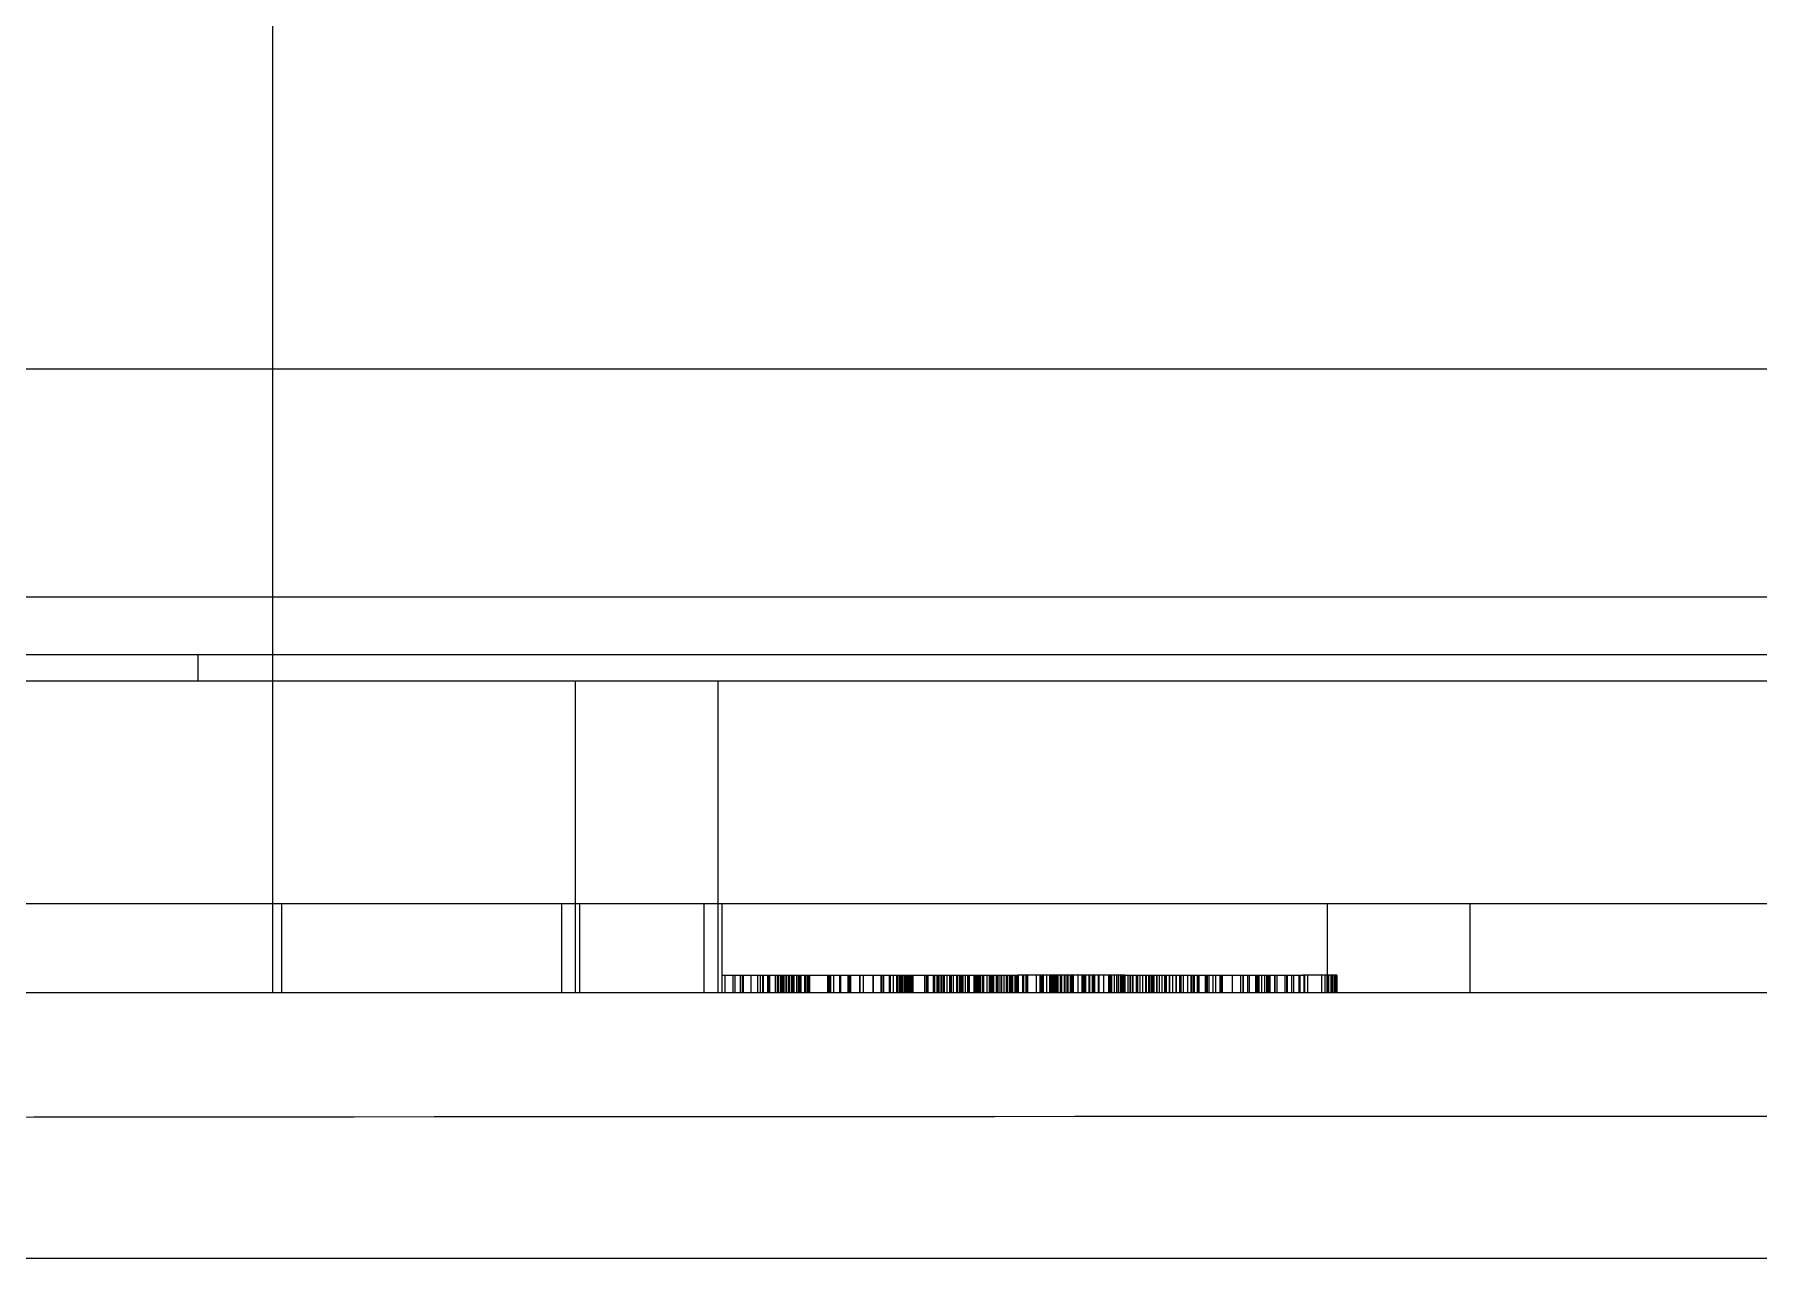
# Model space of a CAD drawing. Extents: x 0 to 171, y 0 to 233.
# Drawn here: x 62.26 to 81.51, y 1.51 to 15.17 of the extents above; entities that cross this region are included whole.
import ezdxf

# ---------------------------------------------------------------- set-up
doc = ezdxf.new("R2010")
doc.units = 0
doc.layers.add('-15N-THT. THIẾT BỊ ĐÓNG MỞ', color=40, linetype='CONTINUOUS')

# ---------------------------------------------------------------- blocks, each defined once
blk = doc.blocks.new('06 - N - SC VSD CHIẾU TRÊN ATV630U75~D11N4')
at = {"layer": '-15N-THT. THIẾT BỊ ĐÓNG MỞ'}
for p, q in [((-20.58, -209.144), (-20.58, -228.532)), ((-20.58, -209.144), (-20.58, -228.532)), ((76.549, -221.572), (-76.549, -221.572)), ((-70.351, -224.11), (70.351, -224.11)), ((-62.594, -224.754), (62.594, -224.754)), ((-21.411, -225.052), (-21.411, -224.754)), ((76.549, -225.052), (-76.549, -225.052)), ((-17.2, -225.052), (-17.2, -228.532)), ((-17.2, -225.052), (-17.2, -225.052)), ((-15.609, -225.052), (-15.609, -228.532)), ((48.81, -227.537), (-24.458, -227.537)), ((-20.481, -227.537), (-20.481, -228.532)), ((-17.349, -227.537), (-17.349, -227.537)), ((-17.349, -228.532), (-17.349, -227.537)), ((-17.15, -228.532), (-17.15, -227.537)), ((-15.758, -228.532), (-15.758, -227.537)), ((-15.56, -228.532), (-15.56, -227.537)), ((-8.799, -228.532), (-8.799, -227.537)), ((-7.208, -228.532), (-7.208, -227.537)), ((-15.56, -228.333), (-15.56, -228.333)), ((-15.56, -228.333), (-15.56, -228.333)), ((-15.56, -228.333), (-15.414, -228.333)), ((-15.56, -228.532), (-15.56, -228.333)), ((-15.528, -228.333), (-15.528, -228.532)), ((-15.525, -228.532), (-15.525, -228.333)), ((-15.44, -228.333), (-15.44, -228.532)), ((-15.414, -228.532), (-15.414, -228.333)), ((-15.414, -228.333), (-13.68, -228.333)), ((-15.355, -228.532), (-15.355, -228.333)), ((-15.336, -228.333), (-15.336, -228.532)), ((-15.322, -228.333), (-15.322, -228.333)), ((-15.322, -228.532), (-15.322, -228.333)), ((-15.239, -228.333), (-15.239, -228.532)), ((-15.162, -228.532), (-15.162, -228.333)), ((-15.162, -228.333), (-15.162, -228.333)), ((-15.162, -228.532), (-15.162, -228.333)), ((-15.134, -228.333), (-15.134, -228.532)), ((-15.133, -228.333), (-15.133, -228.532)), ((-15.109, -228.333), (-15.109, -228.532)), ((-15.103, -228.532), (-15.103, -228.333)), ((-15.098, -228.532), (-15.098, -228.333)), ((-15.052, -228.333), (-15.052, -228.532)), ((-15.042, -228.333), (-15.042, -228.532)), ((-15.027, -228.532), (-15.027, -228.333)), ((-14.965, -228.333), (-14.965, -228.532)), ((-14.963, -228.333), (-14.963, -228.333)), ((-14.963, -228.532), (-14.963, -228.333)), ((-14.963, -228.532), (-14.963, -228.333)), ((-14.96, -228.532), (-14.96, -228.333)), ((-14.939, -228.532), (-14.939, -228.333)), ((-14.931, -228.333), (-14.931, -228.532)), ((-14.93, -228.532), (-14.93, -228.333)), ((-14.903, -228.532), (-14.903, -228.333)), ((-14.891, -228.333), (-14.891, -228.532)), ((-14.883, -228.333), (-14.883, -228.532)), ((-14.876, -228.333), (-14.876, -228.532)), ((-14.87, -228.333), (-14.87, -228.532)), ((-14.865, -228.532), (-14.865, -228.333)), ((-14.845, -228.333), (-14.845, -228.532)), ((-14.845, -228.333), (-14.845, -228.532)), ((-14.845, -228.532), (-14.845, -228.333)), ((-14.845, -228.532), (-14.845, -228.333)), ((-14.817, -228.532), (-14.817, -228.333)), ((-14.812, -228.333), (-14.812, -228.532)), ((-14.788, -228.333), (-14.788, -228.532)), ((-14.782, -228.333), (-14.782, -228.532)), ((-14.765, -228.333), (-14.765, -228.532)), ((-14.764, -228.333), (-14.764, -228.333)), ((-14.764, -228.532), (-14.764, -228.333)), ((-14.759, -228.333), (-14.759, -228.532)), ((-14.725, -228.333), (-14.725, -228.333)), ((-14.725, -228.532), (-14.725, -228.333)), ((-14.725, -228.532), (-14.725, -228.333)), ((-14.706, -228.532), (-14.706, -228.333)), ((-14.698, -228.333), (-14.698, -228.532)), ((-14.691, -228.333), (-14.691, -228.532)), ((-14.679, -228.333), (-14.679, -228.532)), ((-14.678, -228.532), (-14.678, -228.333)), ((-14.638, -228.333), (-14.638, -228.532)), ((-14.627, -228.333), (-14.627, -228.532)), ((-14.609, -228.333), (-14.609, -228.532)), ((-14.604, -228.333), (-14.604, -228.532)), ((-14.599, -228.333), (-14.599, -228.532)), ((-14.583, -228.333), (-14.583, -228.532)), ((-14.379, -228.333), (-14.379, -228.333)), ((-14.379, -228.532), (-14.379, -228.333)), ((-14.379, -228.532), (-14.379, -228.333)), ((-14.366, -228.532), (-14.366, -228.333)), ((-14.364, -228.333), (-14.364, -228.532)), ((-14.346, -228.532), (-14.346, -228.333)), ((-14.317, -228.333), (-14.317, -228.532)), ((-14.244, -228.532), (-14.244, -228.333)), ((-14.234, -228.532), (-14.234, -228.333)), ((-14.156, -228.333), (-14.156, -228.532)), ((-14.155, -228.333), (-14.155, -228.532)), ((-14.142, -228.532), (-14.142, -228.333)), ((-14.142, -228.333), (-14.142, -228.333)), ((-14.124, -228.333), (-14.124, -228.532)), ((-14.124, -228.532), (-14.124, -228.333)), ((-14.124, -228.532), (-14.124, -228.333)), ((-14.023, -228.333), (-14.023, -228.532)), ((-14.023, -228.532), (-14.023, -228.333)), ((-13.986, -228.333), (-13.986, -228.532)), ((-13.984, -228.333), (-13.984, -228.532)), ((-13.876, -228.333), (-13.876, -228.532)), ((-13.872, -228.333), (-13.872, -228.532)), ((-13.782, -228.333), (-13.782, -228.532)), ((-13.782, -228.532), (-13.782, -228.333)), ((-13.782, -228.532), (-13.782, -228.333)), ((-13.762, -228.532), (-13.762, -228.333)), ((-13.757, -228.333), (-13.757, -228.532)), ((-13.757, -228.333), (-13.757, -228.532)), ((-13.694, -228.333), (-13.694, -228.532)), ((-13.692, -228.333), (-13.692, -228.532)), ((-13.688, -228.333), (-13.688, -228.532)), ((-13.686, -228.333), (-13.686, -228.532)), ((-13.68, -228.532), (-13.68, -228.333)), ((-13.68, -228.333), (-13.519, -228.333)), ((-13.649, -228.333), (-13.649, -228.532)), ((-13.645, -228.532), (-13.645, -228.333)), ((-13.607, -228.532), (-13.607, -228.333)), ((-13.606, -228.532), (-13.606, -228.333)), ((-13.605, -228.333), (-13.605, -228.532)), ((-13.588, -228.333), (-13.588, -228.532)), ((-13.584, -228.333), (-13.584, -228.532)), ((-13.58, -228.333), (-13.58, -228.532)), ((-13.568, -228.333), (-13.568, -228.532)), ((-13.567, -228.333), (-13.567, -228.532)), ((-13.555, -228.333), (-13.555, -228.532)), ((-13.554, -228.532), (-13.554, -228.333)), ((-13.554, -228.532), (-13.554, -228.333)), ((-13.541, -228.333), (-13.541, -228.532)), ((-13.541, -228.532), (-13.541, -228.333)), ((-13.541, -228.532), (-13.541, -228.333)), ((-13.522, -228.333), (-13.522, -228.532)), ((-13.519, -228.333), (-13.102, -228.333)), ((-13.519, -228.333), (-13.519, -228.532)), ((-13.504, -228.333), (-13.504, -228.532)), ((-13.494, -228.333), (-13.494, -228.532)), ((-13.494, -228.532), (-13.494, -228.333)), ((-13.494, -228.532), (-13.494, -228.333)), ((-13.484, -228.333), (-13.484, -228.532)), ((-13.475, -228.333), (-13.475, -228.532)), ((-13.475, -228.532), (-13.475, -228.333)), ((-13.475, -228.532), (-13.475, -228.333)), ((-13.466, -228.333), (-13.466, -228.532)), ((-13.466, -228.532), (-13.466, -228.333)), ((-13.465, -228.532), (-13.465, -228.333)), ((-13.452, -228.333), (-13.452, -228.532)), ((-13.449, -228.333), (-13.449, -228.532)), ((-13.447, -228.333), (-13.447, -228.532)), ((-13.429, -228.333), (-13.429, -228.532)), ((-13.429, -228.532), (-13.429, -228.333)), ((-13.429, -228.532), (-13.429, -228.333)), ((-13.297, -228.333), (-13.297, -228.333)), ((-13.297, -228.532), (-13.297, -228.333)), ((-13.297, -228.532), (-13.297, -228.333)), ((-13.282, -228.333), (-13.282, -228.532)), ((-13.275, -228.333), (-13.275, -228.532)), ((-13.266, -228.333), (-13.266, -228.532)), ((-13.257, -228.532), (-13.257, -228.333)), ((-13.202, -228.333), (-13.202, -228.532)), ((-13.188, -228.333), (-13.188, -228.532)), ((-13.16, -228.333), (-13.16, -228.532)), ((-13.157, -228.333), (-13.157, -228.532)), ((-13.149, -228.333), (-13.149, -228.532)), ((-13.145, -228.333), (-13.145, -228.532)), ((-13.145, -228.532), (-13.145, -228.333)), ((-13.139, -228.333), (-13.139, -228.532)), ((-13.115, -228.333), (-13.115, -228.532)), ((-13.114, -228.532), (-13.114, -228.333)), ((-13.114, -228.532), (-13.114, -228.333)), ((-13.109, -228.333), (-13.109, -228.532)), ((-13.102, -228.532), (-13.102, -228.333)), ((-13.102, -228.333), (-12.708, -228.333)), ((-13.102, -228.532), (-13.102, -228.333)), ((-13.088, -228.333), (-13.088, -228.532)), ((-13.078, -228.532), (-13.078, -228.333)), ((-13.078, -228.333), (-13.078, -228.333)), ((-13.078, -228.532), (-13.078, -228.333)), ((-13.075, -228.532), (-13.075, -228.333)), ((-13.05, -228.333), (-13.05, -228.532)), ((-13.021, -228.333), (-13.021, -228.532)), ((-13.007, -228.333), (-13.007, -228.532)), ((-13.001, -228.333), (-13.001, -228.532)), ((-12.979, -228.333), (-12.979, -228.532)), ((-12.941, -228.333), (-12.941, -228.532)), ((-12.941, -228.333), (-12.941, -228.532)), ((-12.934, -228.333), (-12.934, -228.532)), ((-12.911, -228.333), (-12.911, -228.532)), ((-12.901, -228.333), (-12.901, -228.532)), ((-12.89, -228.532), (-12.89, -228.333)), ((-12.874, -228.333), (-12.874, -228.532)), ((-12.874, -228.532), (-12.874, -228.333)), ((-12.874, -228.532), (-12.874, -228.333)), ((-12.872, -228.333), (-12.872, -228.532)), ((-12.847, -228.333), (-12.847, -228.532)), ((-12.82, -228.333), (-12.82, -228.532)), ((-12.801, -228.333), (-12.801, -228.532)), ((-12.8, -228.532), (-12.8, -228.333)), ((-12.748, -228.333), (-12.748, -228.532)), ((-12.735, -228.333), (-12.735, -228.532)), ((-12.731, -228.532), (-12.731, -228.333)), ((-12.717, -228.333), (-12.717, -228.532)), ((-12.717, -228.532), (-12.717, -228.333)), ((-12.717, -228.532), (-12.717, -228.333)), ((-12.708, -228.333), (-12.708, -228.532)), ((-12.708, -228.333), (-12.257, -228.333)), ((-12.701, -228.333), (-12.701, -228.532)), ((-12.68, -228.532), (-12.68, -228.333)), ((-12.68, -228.532), (-12.68, -228.333)), ((-12.676, -228.333), (-12.676, -228.532)), ((-12.652, -228.333), (-12.652, -228.532)), ((-12.644, -228.333), (-12.644, -228.532)), ((-12.644, -228.333), (-12.644, -228.532)), ((-12.642, -228.333), (-12.642, -228.532)), ((-12.602, -228.333), (-12.602, -228.532)), ((-12.573, -228.532), (-12.573, -228.333)), ((-12.572, -228.333), (-12.572, -228.532)), ((-12.572, -228.532), (-12.572, -228.333)), ((-12.56, -228.532), (-12.56, -228.333)), ((-12.558, -228.333), (-12.558, -228.532)), ((-12.543, -228.333), (-12.543, -228.532)), ((-12.528, -228.333), (-12.528, -228.532)), ((-12.501, -228.333), (-12.501, -228.532)), ((-12.484, -228.333), (-12.484, -228.532)), ((-12.476, -228.532), (-12.476, -228.333)), ((-12.476, -228.532), (-12.476, -228.333)), ((-12.458, -228.333), (-12.458, -228.532)), ((-12.438, -228.333), (-12.438, -228.532)), ((-12.412, -228.333), (-12.412, -228.532)), ((-12.389, -228.333), (-12.389, -228.532)), ((-12.387, -228.333), (-12.387, -228.532)), ((-12.384, -228.333), (-12.384, -228.333)), ((-12.384, -228.532), (-12.384, -228.333)), ((-12.384, -228.532), (-12.384, -228.333)), ((-12.377, -228.333), (-12.377, -228.532)), ((-12.353, -228.333), (-12.353, -228.532)), ((-12.341, -228.333), (-12.341, -228.532)), ((-12.329, -228.333), (-12.329, -228.532)), ((-12.32, -228.333), (-12.32, -228.532)), ((-12.313, -228.532), (-12.313, -228.333)), ((-12.288, -228.532), (-12.288, -228.333)), ((-12.276, -228.333), (-12.276, -228.532)), ((-12.263, -228.532), (-12.263, -228.333)), ((-12.257, -228.532), (-12.257, -228.333)), ((-11.456, -228.333), (-12.257, -228.333)), ((-12.251, -228.532), (-12.251, -228.333)), ((-12.205, -228.333), (-12.205, -228.532)), ((-12.196, -228.333), (-12.196, -228.532)), ((-12.194, -228.333), (-12.194, -228.532)), ((-12.165, -228.532), (-12.165, -228.333)), ((-12.165, -228.333), (-12.165, -228.333)), ((-12.165, -228.532), (-12.165, -228.333)), ((-12.164, -228.333), (-12.164, -228.532)), ((-12.158, -228.333), (-12.158, -228.532)), ((-12.156, -228.333), (-12.156, -228.532)), ((-12.151, -228.333), (-12.151, -228.532)), ((-12.053, -228.333), (-12.053, -228.532)), ((-12.012, -228.333), (-12.012, -228.532)), ((-12.002, -228.333), (-12.002, -228.532)), ((-11.991, -228.333), (-11.991, -228.532)), ((-11.976, -228.333), (-11.976, -228.532)), ((-11.976, -228.532), (-11.976, -228.333)), ((-11.939, -228.333), (-11.939, -228.532)), ((-11.937, -228.333), (-11.937, -228.532)), ((-11.937, -228.333), (-11.937, -228.532)), ((-11.935, -228.532), (-11.935, -228.333)), ((-11.904, -228.333), (-11.904, -228.532)), ((-11.9, -228.333), (-11.9, -228.532)), ((-11.892, -228.333), (-11.892, -228.532)), ((-11.885, -228.333), (-11.885, -228.532)), ((-11.877, -228.333), (-11.877, -228.532)), ((-11.864, -228.333), (-11.864, -228.532)), ((-11.851, -228.333), (-11.851, -228.532)), ((-11.847, -228.333), (-11.847, -228.532)), ((-11.842, -228.333), (-11.842, -228.532)), ((-11.829, -228.333), (-11.829, -228.532)), ((-11.825, -228.333), (-11.825, -228.532)), ((-11.808, -228.532), (-11.808, -228.333)), ((-11.808, -228.532), (-11.808, -228.333)), ((-11.786, -228.333), (-11.786, -228.532)), ((-11.777, -228.333), (-11.777, -228.532)), ((-11.774, -228.333), (-11.774, -228.532)), ((-11.773, -228.333), (-11.773, -228.532)), ((-11.771, -228.333), (-11.771, -228.532)), ((-11.735, -228.333), (-11.735, -228.532)), ((-11.735, -228.532), (-11.735, -228.333)), ((-11.735, -228.532), (-11.735, -228.333)), ((-11.734, -228.333), (-11.734, -228.532)), ((-11.71, -228.333), (-11.71, -228.532)), ((-11.71, -228.333), (-11.71, -228.532)), ((-11.703, -228.333), (-11.703, -228.532)), ((-11.702, -228.333), (-11.702, -228.532)), ((-11.699, -228.333), (-11.699, -228.532)), ((-11.674, -228.333), (-11.674, -228.532)), ((-11.671, -228.333), (-11.671, -228.532)), ((-11.671, -228.532), (-11.671, -228.333)), ((-11.657, -228.333), (-11.657, -228.532)), ((-11.649, -228.333), (-11.649, -228.532)), ((-11.647, -228.333), (-11.647, -228.532)), ((-11.645, -228.333), (-11.645, -228.532)), ((-11.641, -228.333), (-11.641, -228.532)), ((-11.639, -228.333), (-11.639, -228.532)), ((-11.589, -228.333), (-11.589, -228.532)), ((-11.541, -228.333), (-11.541, -228.532)), ((-11.537, -228.333), (-11.537, -228.532)), ((-11.534, -228.333), (-11.534, -228.532)), ((-11.533, -228.333), (-11.533, -228.532)), ((-11.515, -228.333), (-11.515, -228.532)), ((-11.507, -228.333), (-11.507, -228.532)), ((-11.507, -228.532), (-11.507, -228.333)), ((-11.503, -228.333), (-11.503, -228.532)), ((-11.464, -228.333), (-11.464, -228.532)), ((-11.456, -228.333), (-11.456, -228.532)), ((-11.061, -228.333), (-11.456, -228.333)), ((-11.428, -228.333), (-11.428, -228.532)), ((-11.42, -228.333), (-11.42, -228.532)), ((-11.405, -228.333), (-11.405, -228.532)), ((-11.402, -228.333), (-11.402, -228.532)), ((-11.4, -228.333), (-11.4, -228.532)), ((-11.358, -228.333), (-11.358, -228.532)), ((-11.358, -228.532), (-11.358, -228.333)), ((-11.358, -228.532), (-11.358, -228.333)), ((-11.352, -228.333), (-11.352, -228.532)), ((-11.296, -228.532), (-11.296, -228.333)), ((-11.24, -228.532), (-11.24, -228.333)), ((-11.235, -228.333), (-11.235, -228.532)), ((-11.228, -228.333), (-11.228, -228.532)), ((-11.207, -228.532), (-11.207, -228.333)), ((-11.177, -228.532), (-11.177, -228.333)), ((-11.177, -228.532), (-11.177, -228.333)), ((-11.155, -228.333), (-11.155, -228.532)), ((-11.138, -228.333), (-11.138, -228.532)), ((-11.113, -228.333), (-11.113, -228.532)), ((-11.109, -228.333), (-11.109, -228.532)), ((-11.092, -228.333), (-11.092, -228.532)), ((-11.085, -228.333), (-11.085, -228.532)), ((-11.067, -228.333), (-11.067, -228.532)), ((-11.067, -228.532), (-11.067, -228.333)), ((-11.067, -228.532), (-11.067, -228.333)), ((-11.061, -228.333), (-11.061, -228.532)), ((-11.061, -228.333), (-9.503, -228.333)), ((-11.061, -228.532), (-11.061, -228.333)), ((-11.061, -228.532), (-11.061, -228.333)), ((-11.03, -228.333), (-11.03, -228.532)), ((-11.004, -228.532), (-11.004, -228.333)), ((-11.002, -228.333), (-11.002, -228.532)), ((-10.982, -228.333), (-10.982, -228.532)), ((-10.974, -228.333), (-10.974, -228.532)), ((-10.936, -228.333), (-10.936, -228.532)), ((-10.92, -228.333), (-10.92, -228.532)), ((-10.894, -228.333), (-10.894, -228.532)), ((-10.866, -228.333), (-10.866, -228.532)), ((-10.864, -228.333), (-10.864, -228.532)), ((-10.832, -228.333), (-10.832, -228.532)), ((-10.827, -228.532), (-10.827, -228.333)), ((-10.826, -228.333), (-10.826, -228.532)), ((-10.826, -228.532), (-10.826, -228.333)), ((-10.826, -228.532), (-10.826, -228.333)), ((-10.796, -228.532), (-10.796, -228.333)), ((-10.783, -228.333), (-10.783, -228.532)), ((-10.763, -228.532), (-10.763, -228.333)), ((-10.756, -228.333), (-10.756, -228.532)), ((-10.737, -228.333), (-10.737, -228.532)), ((-10.737, -228.532), (-10.737, -228.333)), ((-10.737, -228.532), (-10.737, -228.333)), ((-10.707, -228.532), (-10.707, -228.333)), ((-10.707, -228.333), (-10.707, -228.532)), ((-10.706, -228.333), (-10.706, -228.532)), ((-10.68, -228.333), (-10.68, -228.532)), ((-10.651, -228.333), (-10.651, -228.532)), ((-10.617, -228.333), (-10.617, -228.532)), ((-10.617, -228.532), (-10.617, -228.333)), ((-10.599, -228.532), (-10.599, -228.333)), ((-10.569, -228.333), (-10.569, -228.532)), ((-10.565, -228.333), (-10.565, -228.532)), ((-10.526, -228.532), (-10.526, -228.333)), ((-10.489, -228.532), (-10.489, -228.333)), ((-10.488, -228.333), (-10.488, -228.532)), ((-10.453, -228.333), (-10.453, -228.532)), ((-10.433, -228.532), (-10.433, -228.333)), ((-10.41, -228.333), (-10.41, -228.532)), ((-10.358, -228.333), (-10.358, -228.333)), ((-10.358, -228.532), (-10.358, -228.333)), ((-10.325, -228.333), (-10.325, -228.532)), ((-10.318, -228.333), (-10.318, -228.532)), ((-10.3, -228.333), (-10.3, -228.532)), ((-10.284, -228.333), (-10.284, -228.333)), ((-10.284, -228.532), (-10.284, -228.333)), ((-10.284, -228.532), (-10.284, -228.333)), ((-10.252, -228.333), (-10.252, -228.532)), ((-10.25, -228.532), (-10.25, -228.333)), ((-10.238, -228.333), (-10.238, -228.532)), ((-10.166, -228.333), (-10.166, -228.532)), ((-10.154, -228.333), (-10.154, -228.532)), ((-10.138, -228.532), (-10.138, -228.333)), ((-10.121, -228.532), (-10.121, -228.333)), ((-10.121, -228.333), (-10.121, -228.333)), ((-10.12, -228.532), (-10.12, -228.333)), ((-10.08, -228.333), (-10.08, -228.532)), ((-10.046, -228.333), (-10.046, -228.333)), ((-10.046, -228.532), (-10.046, -228.333)), ((-10.046, -228.532), (-10.046, -228.333)), ((-10.001, -228.333), (-10.001, -228.532)), ((-9.992, -228.532), (-9.992, -228.333)), ((-9.989, -228.333), (-9.989, -228.532)), ((-9.986, -228.532), (-9.986, -228.333)), ((-9.976, -228.333), (-9.976, -228.532)), ((-9.861, -228.532), (-9.861, -228.333)), ((-9.77, -228.333), (-9.77, -228.532)), ((-9.77, -228.333), (-9.77, -228.532)), ((-9.74, -228.333), (-9.74, -228.532)), ((-9.74, -228.532), (-9.74, -228.333)), ((-9.74, -228.532), (-9.74, -228.333)), ((-9.69, -228.532), (-9.69, -228.333)), ((-9.67, -228.532), (-9.67, -228.333)), ((-9.599, -228.333), (-9.599, -228.333)), ((-9.599, -228.532), (-9.599, -228.333)), ((-9.599, -228.532), (-9.599, -228.333)), ((-9.594, -228.333), (-9.594, -228.333)), ((-9.594, -228.532), (-9.594, -228.333)), ((-9.584, -228.333), (-9.584, -228.532)), ((-9.566, -228.333), (-9.566, -228.532)), ((-9.566, -228.532), (-9.566, -228.333)), ((-9.564, -228.532), (-9.564, -228.333)), ((-9.537, -228.333), (-9.537, -228.532)), ((-9.503, -228.333), (-9.503, -228.532)), ((-9.503, -228.333), (-9.062, -228.333)), ((-9.48, -228.333), (-9.48, -228.532)), ((-9.476, -228.333), (-9.476, -228.532)), ((-9.476, -228.333), (-9.476, -228.532)), ((-9.466, -228.532), (-9.466, -228.333)), ((-9.453, -228.333), (-9.453, -228.532)), ((-9.445, -228.333), (-9.445, -228.532)), ((-9.445, -228.532), (-9.445, -228.333)), ((-9.445, -228.532), (-9.445, -228.333)), ((-9.393, -228.333), (-9.393, -228.532)), ((-9.383, -228.532), (-9.383, -228.333)), ((-9.361, -228.532), (-9.361, -228.333)), ((-9.361, -228.333), (-9.361, -228.333)), ((-9.276, -228.333), (-9.276, -228.532)), ((-9.254, -228.532), (-9.254, -228.333)), ((-9.251, -228.333), (-9.251, -228.532)), ((-9.197, -228.532), (-9.197, -228.333)), ((-9.197, -228.333), (-9.197, -228.333)), ((-9.176, -228.532), (-9.176, -228.333)), ((-9.118, -228.333), (-9.118, -228.532)), ((-9.115, -228.333), (-9.115, -228.532)), ((-9.11, -228.333), (-9.11, -228.532)), ((-8.695, -228.333), (-9.074, -228.333)), ((-9.062, -228.532), (-9.062, -228.333)), ((-9.062, -228.532), (-9.062, -228.333)), ((-9.056, -228.333), (-9.056, -228.532)), ((-9.056, -228.532), (-9.056, -228.333)), ((-9.023, -228.333), (-9.023, -228.532)), ((-8.868, -228.333), (-8.868, -228.532)), ((-8.826, -228.532), (-8.826, -228.333)), ((-8.808, -228.333), (-8.808, -228.532)), ((-8.788, -228.333), (-8.788, -228.532)), ((-8.787, -228.333), (-8.787, -228.532)), ((-8.76, -228.333), (-8.76, -228.532)), ((-8.76, -228.532), (-8.76, -228.333)), ((-8.76, -228.532), (-8.76, -228.333)), ((-8.742, -228.333), (-8.742, -228.532)), ((-8.724, -228.333), (-8.724, -228.532)), ((-8.714, -228.333), (-8.714, -228.532)), ((-8.714, -228.532), (-8.714, -228.333)), ((-8.714, -228.532), (-8.714, -228.333)), ((-8.695, -228.333), (-8.695, -228.532)), ((-8.695, -228.532), (-8.695, -228.333)), ((-8.695, -228.532), (-8.695, -228.333)), ((50.992, -228.532), (-26.64, -228.532)), ((-17.349, -228.532), (-17.349, -228.532)), ((-17.2, -228.532), (-17.2, -228.532)), ((-15.56, -228.532), (-15.56, -228.532)), ((-15.322, -228.532), (-15.322, -228.532)), ((-15.162, -228.532), (-15.162, -228.532)), ((-14.963, -228.532), (-14.963, -228.532)), ((-14.764, -228.532), (-14.764, -228.532)), ((-14.725, -228.532), (-14.725, -228.532)), ((-14.379, -228.532), (-14.379, -228.532)), ((-14.142, -228.532), (-14.142, -228.532)), ((-13.297, -228.532), (-13.297, -228.532)), ((-13.078, -228.532), (-13.078, -228.532)), ((-12.384, -228.532), (-12.384, -228.532)), ((-12.165, -228.532), (-12.165, -228.532)), ((-10.358, -228.532), (-10.358, -228.532)), ((-10.284, -228.532), (-10.284, -228.532)), ((-10.121, -228.532), (-10.121, -228.532)), ((-10.046, -228.532), (-10.046, -228.532)), ((-9.599, -228.532), (-9.599, -228.532)), ((-9.594, -228.532), (-9.594, -228.532)), ((-9.361, -228.532), (-9.361, -228.532)), ((-9.197, -228.532), (-9.197, -228.532)), ((67.611, -231.496), (-67.611, -231.496))]:
    blk.add_line(p, q, dxfattribs=at)
blk.add_ellipse((0, -307.932), major_axis=(1477.794, 0), ratio=0.052796, start_param=1.532073, end_param=1.60952, dxfattribs=at)

msp = doc.modelspace()

# ---------------------------------------------------------------- block references
msp.add_blockref('06 - N - SC VSD CHIẾU TRÊN ATV630U75~D11N4', (85.5, 233.007))

doc.saveas('drawing.dxf')
